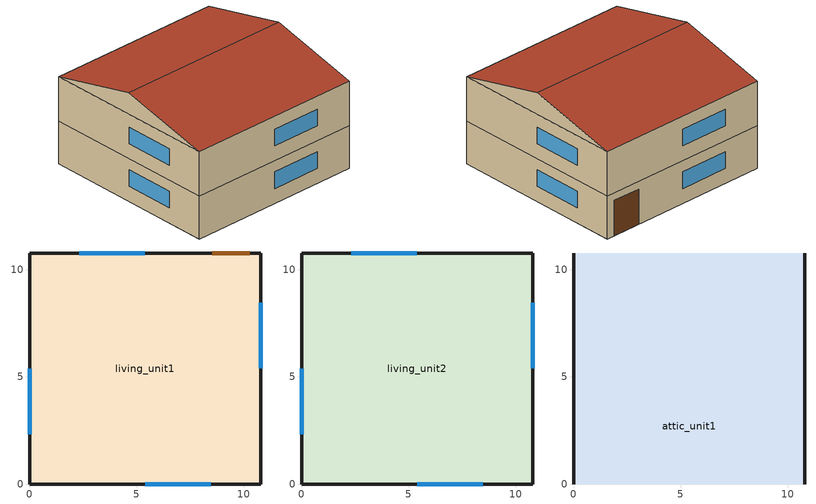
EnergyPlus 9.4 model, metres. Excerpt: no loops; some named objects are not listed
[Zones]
living_unit1
 floor ground (Interior Floor): 0,0 0,10.77 10.77,10.77 10.77,0 z0.12
 wall outside (Exterior Wall): 0,0 10.77,0 10.77,10.77 0,10.77 0,0 z0.12:2.7
 window (Exterior Window): 5.4,0 8.46,0 / 5.37,10.77 2.31,10.77 / 10.77,5.4 10.77,8.46 / 0,5.37 0,2.31 z1.04:2.04
 door (Exterior Door): 10.27,10.77 8.53,10.77 z0.12:2.26
 ceiling adiabatic (Interior Ceiling): 0,10.77 0,0 10.77,0 10.77,10.77 z2.7
living_unit2
 floor adiabatic (Interior Floor): 0,0 0,10.77 10.77,10.77 10.77,0 z2.7
 wall outside (Exterior Wall): 0,0 10.77,0 10.77,10.77 0,10.77 0,0 z2.7:5.4
 window (Exterior Window): 5.4,0 8.46,0 / 5.37,10.77 2.31,10.77 / 10.77,5.4 10.77,8.46 / 0,5.37 0,2.31 z3.61:4.61
 ceiling to attic_unit1 (attic floor): 0,0 10.77,0 10.77,10.77 0,10.77 z5.4
attic_unit1
 wall outside (Gable_end): 10.77,0,5.4 10.77,10.77,5.4 10.77,5.39,6.7; 0,10.77,5.4 0,0,5.4 0,5.39,6.7
 roof outside (Exterior Roof): 0,0,5.4 10.77,0,5.4 10.77,5.39,6.7 0,5.39,6.7; 10.77,10.77,5.4 0,10.77,5.4 0,5.39,6.7 10.77,5.39,6.7
[Building]
SF+CZ5BWH+USA_ID_Boise.Air.Terminal.726810+gasfurnace+slab+IECC_2018: North Axis {deg}=0; Terrain=Suburbs; Loads Convergence Tolerance Value {W}=0.04; Temperature Convergence Tolerance Value {deltaC}=0.4; Solar Distribution=FullExterior; Maximum Number of Warmup Days=25; Minimum Number of Warmup Days=6
[Site:Location]
Boise Air Terminal  Uo_ID_USA Design_Conditions: Latitude {deg}=43.62; Longitude {deg}=-116.21; Time Zone {hr}=-7; Elevation {m}=701
[SizingPeriod:DesignDay] Day of Month=21; Dry-Bulb Temperature Range Modifier Type=DefaultMultipliers; Humidity Condition Type=Wetbulb; Barometric Pressure {Pa}=93182; Rain Indicator=No; Snow Indicator=No; Daylight Saving Time Indicator=No
Name | Month | Day Type | Maximum Dry-Bulb Temperature {C} | Daily Dry-Bulb Temperature Range {deltaC} | Wetbulb or DewPoint at Maximum Dry-Bulb {C} | Wind Speed {m/s} | Wind Direction {deg} | Solar Model Indicator | Sky Clearness | ASHRAE Clear Sky Optical Depth for Beam Irradiance (taub) | ASHRAE Clear Sky Optical Depth for Diffuse Irradiance (taud)
Boise Air Terminal  Uo Ann Htg 99.6% Condns DB | 12 | WinterDesignDay | -16.3 | 0 | -16.3 | 2.3 | 120 | ASHRAEClearSky | 0
Boise Air Terminal  Uo Ann Clg .4% Condns DB=>MWB | 7 | SummerDesignDay | 36.7 | 16.7 | 17.9 | 4.2 | 330 | ASHRAETau |  | 0.398 | 2.125
[Site:WaterMainsTemperature]
Calculation Method=Correlation; Annual Average Outdoor Air Temperature {C}=11.15; Maximum Difference In Monthly Average Outdoor Air Temperatures {deltaC}=26.2
[Material]
Name | Roughness | Thickness {m} | Conductivity {W/m-K} | Density {kg/m3} | Specific Heat {J/kg-K} | Solar Absorptance | Thermal Absorptance | Visible Absorptance
sheathing_consol_layer | Rough | 0.0127 | 0.0940184 | 685.008 | 1172.332
ceil_consol_layer | Rough | 0.400206 | 0.0617176 | 41.9286 | 776.251
wall_consol_layer | Rough | 0.1397 | 0.057165 | 120.801 | 1036.26
Asphalt_shingle | MediumRough | 0.00633985 | 0.08186 | 1121.29 | 1255.2 | 0.75
cement_stucco | MediumSmooth | 0.01905 | 0.721 | 1865.58 | 878.64
syn_stucco | MediumSmooth | 0.003048 | 8.65E-02 | 400 | 878.64
Drywall_1/2in | MediumSmooth | 0.0127 | 0.16009 | 800.923 | 1087.84
OSB_5/8in | MediumSmooth | 0.015875 | 0.1163 | 544.627 | 1213.36
OSB_7/16in | MediumSmooth | 0.0111125 | 0.1163 | 544.627 | 1213.36
Plywood_3/4in | Rough | 0.01905 | 0.115458 | 544.68 | 674.54 | 0.7 | 0.9 | 0.7
Batt_R19 | MediumRough | 0.0254001 | 0.00347522 | 9.61107 | 836.8 | 0.7 | 0.9 | 0.7
Carpet_n_pad | MediumSmooth | 0.0254001 | 0.0601314 | 32.0369 | 836.8 | 0.7 | 0.9 | 0.7
OSB_1/2in | MediumSmooth | 0.0127 | 0.1163 | 544.627 | 1213.36 | 0.7 | 0.9 | 0.7
door_const | Smooth | 0.0422696 | 0.0720096 | 512.64 | 767.58
Std Wood 6inch | MediumSmooth | 0.15 | 0.12 | 540 | 1210 | 0.7 | 0.9 | 0.7
Blown_R60 | MediumRough | 0.426 | 0.04119 | 9.61107 | 836.8
[Material:NoMass]
Bldg_paper_felt: Roughness=Smooth; Thermal Resistance {m2-K/W}=0.0105666
[Material:AirGap]
Air_4_in_vert: Thermal Resistance {m2-K/W}=0.158499
[WindowMaterial:SimpleGlazingSystem]
Glass: U-Factor {W/m2-K}=1.70358; Solar Heat Gain Coefficient=0.3344; Visible Transmittance=0.88
[WindowMaterial:Blind]
int_blind: Slat Orientation=Horizontal; Slat Width {m}=0.025; Slat Separation {m}=0.01875; Slat Thickness {m}=0.001; Slat Angle {deg}=45; Slat Conductivity {W/m-K}=221; Slat Beam Solar Transmittance=0; Front Side Slat Beam Solar Reflectance=0.5; Back Side Slat Beam Solar Reflectance=0.5; Slat Diffuse Solar Transmittance=0; Front Side Slat Diffuse Solar Reflectance=0.5; Back Side Slat Diffuse Solar Reflectance=0.5; Slat Beam Visible Transmittance=0; Front Side Slat Beam Visible Reflectance=0.5; Back Side Slat Beam Visible Reflectance=0.5; Slat Diffuse Visible Transmittance=0; Front Side Slat Diffuse Visible Reflectance=0.5; Back Side Slat Diffuse Visible Reflectance=0.5; Slat Infrared Hemispherical Transmittance=0; Front Side Slat Infrared Hemispherical Emissivity=0.9; Back Side Slat Infrared Hemispherical Emissivity=0.9; Blind to Glass Distance {m}=0.05; Blind Top Opening Multiplier=0.5; Blind Bottom Opening Multiplier=0.5; Blind Left Side Opening Multiplier=0.5; Blind Right Side Opening Multiplier=0.5
[Construction]
Exterior Wall: syn_stucco, sheathing_consol_layer, OSB_7/16in, Batt_R19, wall_consol_layer, Drywall_1/2in
InteriorFurnishings: Std Wood 6inch
Interior Floor: Plywood_3/4in, Carpet_n_pad
Interior Ceiling: ceil_consol_layer, Drywall_1/2in
attic floor: Drywall_1/2in, Blown_R60, ceil_consol_layer
Exterior Roof: Asphalt_shingle, OSB_1/2in
Exterior Window: Glass
Exterior Door: door_const
Gable_end: cement_stucco, Bldg_paper_felt, OSB_5/8in, Air_4_in_vert, Drywall_1/2in
window_w_blinds: Glass, int_blind
[Zone] Multiplier=1
Name | Part of Total Floor Area | Type
living_unit1 | Yes
attic_unit1 | No
living_unit2 | Yes | 1
[WindowShadingControl] Shading Type=InteriorBlind; Construction with Shading=window_w_blinds; Shading Control Type=OnIfScheduleAllows; Schedule=shading_2012iecc; Shading Control Is Scheduled=Yes; Glare Control Is Active=No; Multiple Surface Control Type=Sequential
Name | Zone | Fenestration Surface 1 | Fenestration Surface 2 | Fenestration Surface 3 | Fenestration Surface 4
Shades-living_unit1 | living_unit1 | Window_ldf_1.unit1 | Window_ldb_1.unit1 | Window_sdr_1.unit1 | Window_sdl_1.unit1
Shades-living_unit2 | living_unit2 | Window_ldf_2.unit1 | Window_ldb_2.unit1 | Window_sdr_2.unit1 | Window_sdl_2.unit1
[InternalMass] Construction=InteriorFurnishings; Surface Area {m2}=9.89591
Name | Zone or ZoneList
Internalmass_unit1 | living_unit1
Internalmass_unit2 | living_unit2
[GroundHeatTransfer:Control]
gtp_control: Run Basement Preprocessor=no; Run Slab Preprocessor=yes
[GroundHeatTransfer:Slab:Materials]
NMAT: Number of materials=2; ALBEDO: Surface Albedo: No Snow=0.16; ALBEDO: Surface Albedo: Snow=0.4; EPSLW: Surface Emissivity: No Snow=0.9; EPSLW: Surface Emissivity: Snow=0.9; Z0: Surface Roughness: No Snow {cm}=0.75; Z0: Surface Roughness: Snow {cm}=0.05; HIN: Indoor HConv: Downward Flow {W/m2-K}=6; HIN: Indoor HConv: Upward {W/m2-K}=9
[GroundHeatTransfer:Slab:MatlProps]
RHO: Slab Material density {kg/m3}=2300; RHO: Soil Density {kg/m3}=1200; CP: Slab CP {J/kg-K}=650; CP: Soil CP {J/kg-K}=1200; TCON: Slab k {W/m-K}=0.9; TCON: Soil k {W/m-K}=1
[GroundHeatTransfer:Slab:BoundConds]
EVTR: Is surface evapotranspiration modeled=FALSE; FIXBC: is the lower boundary at a fixed temperature=TRUE; TDEEPin {C}=10; USRHflag: Is the ground surface h specified by the user?=FALSE
[GroundHeatTransfer:Slab:BldgProps]
IYRS: Number of years to iterate=10; Shape: Slab shape=0; HBLDG: Building height {m}=4; TIN1: January Indoor Average Temperature Setpoint {C}=22.22; TIN2: February Indoor Average Temperature Setpoint {C}=22.22; TIN3: March Indoor Average Temperature Setpoint {C}=22.22; TIN4: April Indoor Average Temperature Setpoint {C}=22.22; TIN5: May Indoor Average Temperature Setpoint {C}=22.22; TIN6: June Indoor Average Temperature Setpoint {C}=23.88; TIN7: July Indoor Average Temperature Setpoint {C}=23.88; TIN8: August Indoor Average Temperature Setpoint {C}=23.88; TIN9: September Indoor Average Temperature Setpoint {C}=23.88; TIN10: October Indoor Average Temperature Setpoint {C}=22.22; TIN11: November Indoor Average Temperature Setpoint {C}=22.22; TIN12: December Indoor Average Temperature Setpoint {C}=22.22; TINAmp: Daily Indoor sine wave variation amplitude {deltaC}=0; ConvTol: Convergence Tolerance=0.1
[GroundHeatTransfer:Slab:Insulation]
RINS: R value of under slab insulation {m2-K/W}=0; DINS: Width of strip of under slab insulation {m}=0; RVINS: R value of vertical insulation {m2-K/W}=1.761; ZVINS: Depth of vertical insulation {m}=1.5; IVINS: Flag: Is there vertical insulation=1
[GroundHeatTransfer:Slab:EquivalentSlab]
APRatio: The area to perimeter ratio for this slab {m}=2.59948; SLABDEPTH: Thickness of slab on grade {m}=0.1; CLEARANCE: Distance from edge of slab to domain edge {m}=15; ZCLEARANCE: Distance from bottom of slab to domain bottom {m}=15
[GroundHeatTransfer:Basement:SimParameters]
F: Multiplier for the ADI solution=0.1; IYRS: Maximum number of yearly iterations:=15
[GroundHeatTransfer:Basement:MatlProps]
NMAT: Number of materials in this domain=6; Density for Foundation Wall {kg/m3}=2243; density for Floor Slab {kg/m3}=2243; density for Ceiling {kg/m3}=311; density for Soil {kg/m3}=1500; density for Gravel {kg/m3}=2000; density for Wood {kg/m3}=449; Specific heat for foundation wall {J/kg-K}=880; Specific heat for floor slab {J/kg-K}=880; Specific heat for ceiling {J/kg-K}=1530; Specific heat for soil {J/kg-K}=840; Specific heat for gravel {J/kg-K}=720; Specific heat for wood {J/kg-K}=1530; Thermal conductivity for foundation wall {W/m-K}=1.4; Thermal conductivity for floor slab {W/m-K}=1.4; Thermal conductivity for ceiling {W/m-K}=0.09; thermal conductivity for soil {W/m-K}=1.1; thermal conductivity for gravel {W/m-K}=1.9; thermal conductivity for wood {W/m-K}=0.12
[GroundHeatTransfer:Basement:Insulation]
REXT: R Value of any exterior insulation {m2-K/W}=3.3459; INSFULL: Flag: Is the wall fully insulated?=True
[GroundHeatTransfer:Basement:SurfaceProps]
ALBEDO: Surface albedo for No snow conditions=0.16; ALBEDO: Surface albedo for snow conditions=0.4; EPSLN: Surface emissivity No Snow=0.94; EPSLN: Surface emissivity with Snow=0.86; VEGHT: Surface roughness No snow conditions {cm}=6; VEGHT: Surface roughness Snow conditions {cm}=0.25; PET: Flag, Potential evapotranspiration on?=False
[GroundHeatTransfer:Basement:BldgData]
DWALL: Wall thickness {m}=0.2; DSLAB: Floor slab thickness {m}=0.243828; DGRAVXY: Width of gravel pit beside basement wall {m}=0.3; DGRAVZN: Gravel depth extending above the floor slab {m}=0.2; DGRAVZP: Gravel depth below the floor slab {m}=0.1
[GroundHeatTransfer:Basement:Interior]
COND: Flag: Is the basement conditioned?=True; HIN: Downward convection only heat transfer coefficient {W/m2-K}=0.92; HIN: Upward convection only heat transfer coefficient {W/m2-K}=4.04; HIN: Horizontal convection only heat transfer coefficient {W/m2-K}=3.08; HIN: Downward combined (convection and radiation) heat transfer coefficient {W/m2-K}=6.13; HIN: Upward combined (convection and radiation) heat transfer coefficient {W/m2-K}=9.26; HIN: Horizontal combined (convection and radiation) heat transfer coefficient {W/m2-K}=8.29
[GroundHeatTransfer:Basement:ComBldg]
January average temperature {C}=21; February average temperature {C}=21; March average temperature {C}=21; April average temperature {C}=21; May average temperature {C}=24; June average temperature {C}=24; July average temperature {C}=24; August average temperature {C}=24; September average temperature {C}=24; October average temperature {C}=24; November average temperature {C}=21; December average temperature {C}=21; Daily variation sine wave amplitude {deltaC}=21
[GroundHeatTransfer:Basement:EquivSlab]
APRatio: The area to perimeter ratio for this slab {m}=2.59948; EquivSizing: Flag=True
[GroundHeatTransfer:Basement:EquivAutoGrid]
CLEARANCE: Distance from outside of wall to edge of 3-D ground domain {m}=15; SlabDepth: Thickness of the floor slab {m}=0.1; BaseDepth: Depth of the basement wall below grade {m}=1.21914
[People] Number of People Schedule=Occupancy; Number of People Calculation Method=People; Number of People=0.9; Fraction Radiant=0; Sensible Heat Fraction=autocalculate; Activity Level Schedule=activity_sch; Enable ASHRAE 55 Comfort Warnings=No; Mean Radiant Temperature Calculation Type=ZoneAveraged
Name | Zone or ZoneList
people_unit1 | living_unit1
people_unit2 | living_unit2
[Lights] Schedule=InteriorLightingHE; Design Level Calculation Method=Watts/Area; Return Air Fraction=0; Fraction Radiant=0.6; Fraction Visible=0.2; Fraction Replaceable=0
Name | Zone or ZoneList | Watts per Zone Floor Area {W/m2}
Living Hardwired Lighting1 | living_unit1 | 0.3
Living Hardwired Lighting2 | living_unit2 | 0.3
Living Plug-in Lighting2 | living_unit2 | 0.0957
Living Plug-in Lighting1 | living_unit1 | 0.0957
[ElectricEquipment]
Name | Zone or ZoneList | Schedule | Design Level Calculation Method | Design Level {W} | Fraction Latent | Fraction Radiant | Fraction Lost | Watts per Zone Floor Area {W/m2}
refrigerator1 | living_unit1 | Refrigerator | EquipmentLevel | 105.99 | 0 | 1 | 0
television1 | living_unit1 | InteriorLighting | EquipmentLevel | 0 | 0 | 1 | 0
IECC_Adj1 | living_unit1 | MiscPlugLoad | Watts/Area |  | 0.062439 | 0.411909 | 0.251045 | 2.28876
DishWasher | living_unit1 | DishWasherAnnualSch | EquipmentLevel | 1500 | 0.15 | 0.6 | 0.25
ClothesWasher | living_unit1 | ClothesWasherAnnualSch | EquipmentLevel | 1000 | 0 | 0.8 | 0.2
IECC_Adj2 | living_unit2 | MiscPlugLoad | Watts/Area |  | 0.062439 | 0.411909 | 0.251045 | 2.28876
[GasEquipment] Zone or ZoneList=living_unit1; Design Level Calculation Method=EquipmentLevel; Carbon Dioxide Generation Rate {m3/s-W}=0
Name | Schedule | Design Level {W} | Fraction Latent | Fraction Radiant | Fraction Lost
ClothesDryer | ClothesDryerAnnualSch | 2960 | 0.05 | 0.15 | 0.8
Cooktop | CooktopAnnualSch | 5003 | 0.3 | 0.4 | 0.3
Oven | OvenAnnualSch | 5189 | 0.3 | 0.4 | 0.3
[ZoneInfiltration:DesignFlowRate] Schedule=alwaysOn; Design Flow Rate Calculation Method=AirChanges/Hour; Air Changes per Hour {1/hr}=0.1
Name | Zone or ZoneList
living_unit1_infiltration | living_unit1
living_unit2_infiltration | living_unit2
attic_infiltration | attic_unit1
[ZoneVentilation:DesignFlowRate]
Ventilation_unit1: Zone or ZoneList=living_unit1; Schedule=always_avail; Design Flow Rate Calculation Method=Flow/Zone; Design Flow Rate {m3/s}=0.0283168; Ventilation Type=Exhaust; Fan Pressure Rise {Pa}=0; Fan Total Efficiency=1; Constant Term Coefficient=1; Temperature Term Coefficient=0; Velocity Term Coefficient=0; Velocity Squared Term Coefficient=0; Minimum Indoor Temperature {C}=-100; Maximum Indoor Temperature {C}=100; Delta Temperature {deltaC}=-100; Minimum Outdoor Temperature {C}=-100; Maximum Outdoor Temperature {C}=100; Maximum Wind Speed {m/s}=40
[ZoneMixing] Schedule=always_off; Design Flow Rate Calculation Method=AirChanges/Hour; Air Changes per Hour {1/hr}=30
Name | Zone | Source Zone
living_unit1_recieve | living_unit1 | living_unit2
living_unit2_recieved | living_unit2 | living_unit1
[Exterior:Lights]
Name | Schedule | Design Level {W}
Exterior-Lights_unit1 | ExteriorLighting | 11.81
Garage-Lights_unit1 | InteriorLightingHE | 5
[HVACTemplate:Zone:Unitary] Template Thermostat=thermostat_general; Supply Air Maximum Flow Rate {m3/s}=autosize; Outdoor Air Method=Flow/Person; Outdoor Air Flow Rate per Person {m3/s}=0.00944; Baseboard Heating Type=None; Baseboard Heating Capacity {W}=autosize; Zone Cooling Design Supply Air Temperature Input Method=SystemSupplyAirTemperature; Zone Cooling Design Supply Air Temperature {C}=12.8; Zone Cooling Design Supply Air Temperature Difference {deltaC}=11.11; Zone Heating Design Supply Air Temperature Input Method=SystemSupplyAirTemperature; Zone Heating Design Supply Air Temperature {C}=50; Zone Heating Design Supply Air Temperature Difference {deltaC}=30
Name | Template Unitary System
living_unit1 | HVAC_Unitary1
living_unit2 | HVAC_Unitary2
[HVACTemplate:System:Unitary] Supply Fan Maximum Flow Rate {m3/s}=autosize; Supply Fan Total Efficiency=0.7; Supply Fan Delta Pressure {Pa}=600; Supply Fan Motor Efficiency=0.9; Supply Fan Motor in Air Stream Fraction=1; Cooling Coil Type=SingleSpeedDX; Cooling Design Supply Air Temperature {C}=12.8; Cooling Coil Gross Rated Total Capacity {W}=autosize; Cooling Coil Gross Rated Sensible Heat Ratio=autosize; Cooling Coil Gross Rated COP {W/W}=3; Heating Coil Type=Gas; Heating Design Supply Air Temperature {C}=50; Heating Coil Capacity {W}=autosize; Gas Heating Coil Efficiency=0.8; Maximum Outdoor Air Flow Rate {m3/s}=autosize; Minimum Outdoor Air Flow Rate {m3/s}=autosize; Economizer Type=NoEconomizer; Economizer Lockout=NoLockout; Supply Fan Placement=BlowThrough; Night Cycle Control=StayOff; Heat Recovery Type=None; Sensible Heat Recovery Effectiveness=0.7; Latent Heat Recovery Effectiveness=0.65; Dehumidification Control Type=None; Dehumidification Setpoint {percent}=60; Humidifier Type=None; Humidifier Rated Capacity {m3/s}=0.000001; Humidifier Rated Electric Power {W}=autosize; Humidifier Setpoint {percent}=30; Return Fan=No; Return Fan Total Efficiency=0.7; Return Fan Delta Pressure {Pa}=500; Return Fan Motor Efficiency=0.9; Return Fan Motor in Air Stream Fraction=1
Name | Control Zone or Thermostat Location
HVAC_Unitary1 | living_unit1
HVAC_Unitary2 | living_unit2
[ExternalInterface:FunctionalMockupUnitImport:From:Variable] Output:Variable Index Key=living_unit1; FMU File=Joe_ep_fmu.fmu; FMU Instance=Joe_ep_fmu
Name | Output:Variable | FMU Variable
 | Zone Mean Air Temperature | epSendZoneMeanAirTemp
 | Zone Thermostat Heating Setpoint Temperature | epSendHeatingSetpoint
 | Zone Thermostat Cooling Setpoint Temperature | epSendCoolingSetpoint
 | Zone Air Relative Humidity | epSendZoneHumidity
[Schedule:Week:Daily]
Week0DishWasherSch: alwaysOffDaySch, alwaysOffDaySch, Week0Day2DishWasherSch, Week0Day3DishWasherSch, alwaysOffDaySch, Week0Day5DishWasherSch, alwaysOffDaySch, alwaysOffDaySch, alwaysOffDaySch, alwaysOffDaySch, alwaysOffDaySch, alwaysOffDaySch
Week1DishWasherSch: alwaysOffDaySch, alwaysOffDaySch, alwaysOffDaySch, Week1Day3DishWasherSch, alwaysOffDaySch, alwaysOffDaySch, Week1Day6DishWasherSch, alwaysOffDaySch, alwaysOffDaySch, alwaysOffDaySch, alwaysOffDaySch, alwaysOffDaySch
Week2DishWasherSch: Week2Day0DishWasherSch, alwaysOffDaySch, alwaysOffDaySch, alwaysOffDaySch, alwaysOffDaySch, alwaysOffDaySch, alwaysOffDaySch, alwaysOffDaySch, alwaysOffDaySch, alwaysOffDaySch, alwaysOffDaySch, alwaysOffDaySch
Week3DishWasherSch: Week3Day0DishWasherSch, alwaysOffDaySch, alwaysOffDaySch, alwaysOffDaySch, alwaysOffDaySch, alwaysOffDaySch, alwaysOffDaySch, alwaysOffDaySch, alwaysOffDaySch, alwaysOffDaySch, alwaysOffDaySch, alwaysOffDaySch
Week4DishWasherSch: alwaysOffDaySch, Week4Day1DishWasherSch, alwaysOffDaySch, Week4Day3DishWasherSch, alwaysOffDaySch, Week4Day5DishWasherSch, alwaysOffDaySch, alwaysOffDaySch, alwaysOffDaySch, alwaysOffDaySch, alwaysOffDaySch, alwaysOffDaySch
Week5DishWasherSch: alwaysOffDaySch, Week5Day1DishWasherSch, alwaysOffDaySch, alwaysOffDaySch, alwaysOffDaySch, alwaysOffDaySch, alwaysOffDaySch, alwaysOffDaySch, alwaysOffDaySch, alwaysOffDaySch, alwaysOffDaySch, alwaysOffDaySch
Week6DishWasherSch: alwaysOffDaySch, alwaysOffDaySch, Week6Day2DishWasherSch, alwaysOffDaySch, alwaysOffDaySch, alwaysOffDaySch, alwaysOffDaySch, alwaysOffDaySch, alwaysOffDaySch, alwaysOffDaySch, alwaysOffDaySch, alwaysOffDaySch
Week7DishWasherSch: alwaysOffDaySch, alwaysOffDaySch, alwaysOffDaySch, alwaysOffDaySch, alwaysOffDaySch, alwaysOffDaySch, Week7Day6DishWasherSch, alwaysOffDaySch, alwaysOffDaySch, alwaysOffDaySch, alwaysOffDaySch, alwaysOffDaySch
Week8DishWasherSch: alwaysOffDaySch, Week8Day1DishWasherSch, Week8Day2DishWasherSch, alwaysOffDaySch, Week8Day4DishWasherSch, alwaysOffDaySch, alwaysOffDaySch, alwaysOffDaySch, alwaysOffDaySch, alwaysOffDaySch, alwaysOffDaySch, alwaysOffDaySch
Week9DishWasherSch: Week9Day0DishWasherSch, alwaysOffDaySch, alwaysOffDaySch, Week9Day3DishWasherSch, alwaysOffDaySch, alwaysOffDaySch, alwaysOffDaySch, alwaysOffDaySch, alwaysOffDaySch, alwaysOffDaySch, alwaysOffDaySch, alwaysOffDaySch
Week10DishWasherSch: alwaysOffDaySch, alwaysOffDaySch, Week10Day2DishWasherSch, alwaysOffDaySch, alwaysOffDaySch, alwaysOffDaySch, Week10Day6DishWasherSch, alwaysOffDaySch, alwaysOffDaySch, alwaysOffDaySch, alwaysOffDaySch, alwaysOffDaySch
Week11DishWasherSch: Week11Day0DishWasherSch, alwaysOffDaySch, alwaysOffDaySch, alwaysOffDaySch, Week11Day4DishWasherSch, alwaysOffDaySch, alwaysOffDaySch, alwaysOffDaySch, alwaysOffDaySch, alwaysOffDaySch, alwaysOffDaySch, alwaysOffDaySch
Week12DishWasherSch: alwaysOffDaySch, Week12Day1DishWasherSch, alwaysOffDaySch, alwaysOffDaySch, alwaysOffDaySch, alwaysOffDaySch, alwaysOffDaySch, alwaysOffDaySch, alwaysOffDaySch, alwaysOffDaySch, alwaysOffDaySch, alwaysOffDaySch
Week13DishWasherSch: alwaysOffDaySch, Week13Day1DishWasherSch, alwaysOffDaySch, Week13Day3DishWasherSch, alwaysOffDaySch, alwaysOffDaySch, alwaysOffDaySch, alwaysOffDaySch, alwaysOffDaySch, alwaysOffDaySch, alwaysOffDaySch, alwaysOffDaySch
Week14DishWasherSch; Week25DishWasherSch; Week31DishWasherSch; Week33DishWasherSch; Week39DishWasherSch; Week43DishWasherSch: alwaysOffDaySch, alwaysOffDaySch, alwaysOffDaySch, alwaysOffDaySch, alwaysOffDaySch, alwaysOffDaySch, alwaysOffDaySch, alwaysOffDaySch, alwaysOffDaySch, alwaysOffDaySch, alwaysOffDaySch, alwaysOffDaySch
Week15DishWasherSch: alwaysOffDaySch, alwaysOffDaySch, alwaysOffDaySch, alwaysOffDaySch, alwaysOffDaySch, Week15Day5DishWasherSch, alwaysOffDaySch, alwaysOffDaySch, alwaysOffDaySch, alwaysOffDaySch, alwaysOffDaySch, alwaysOffDaySch
Week16DishWasherSch: alwaysOffDaySch, Week16Day1DishWasherSch, Week16Day2DishWasherSch, alwaysOffDaySch, Week16Day4DishWasherSch, alwaysOffDaySch, Week16Day6DishWasherSch, alwaysOffDaySch, alwaysOffDaySch, alwaysOffDaySch, alwaysOffDaySch, alwaysOffDaySch
Week17DishWasherSch: alwaysOffDaySch, alwaysOffDaySch, Week17Day2DishWasherSch, alwaysOffDaySch, alwaysOffDaySch, alwaysOffDaySch, Week17Day6DishWasherSch, alwaysOffDaySch, alwaysOffDaySch, alwaysOffDaySch, alwaysOffDaySch, alwaysOffDaySch
Week18DishWasherSch: alwaysOffDaySch, alwaysOffDaySch, alwaysOffDaySch, Week18Day3DishWasherSch, alwaysOffDaySch, alwaysOffDaySch, alwaysOffDaySch, alwaysOffDaySch, alwaysOffDaySch, alwaysOffDaySch, alwaysOffDaySch, alwaysOffDaySch
Week19DishWasherSch: Week19Day0DishWasherSch, alwaysOffDaySch, alwaysOffDaySch, alwaysOffDaySch, alwaysOffDaySch, alwaysOffDaySch, alwaysOffDaySch, alwaysOffDaySch, alwaysOffDaySch, alwaysOffDaySch, alwaysOffDaySch, alwaysOffDaySch
Week20DishWasherSch: alwaysOffDaySch, Week20Day1DishWasherSch, alwaysOffDaySch, alwaysOffDaySch, alwaysOffDaySch, alwaysOffDaySch, alwaysOffDaySch, alwaysOffDaySch, alwaysOffDaySch, alwaysOffDaySch, alwaysOffDaySch, alwaysOffDaySch
Week21DishWasherSch: alwaysOffDaySch, alwaysOffDaySch, alwaysOffDaySch, Week21Day3DishWasherSch, Week21Day4DishWasherSch, Week21Day5DishWasherSch, Week21Day6DishWasherSch, alwaysOffDaySch, alwaysOffDaySch, alwaysOffDaySch, alwaysOffDaySch, alwaysOffDaySch
Week22DishWasherSch: Week22Day0DishWasherSch, alwaysOffDaySch, alwaysOffDaySch, Week22Day3DishWasherSch, Week22Day4DishWasherSch, alwaysOffDaySch, alwaysOffDaySch, alwaysOffDaySch, alwaysOffDaySch, alwaysOffDaySch, alwaysOffDaySch, alwaysOffDaySch
Week23DishWasherSch: alwaysOffDaySch, alwaysOffDaySch, Week23Day2DishWasherSch, alwaysOffDaySch, alwaysOffDaySch, alwaysOffDaySch, alwaysOffDaySch, alwaysOffDaySch, alwaysOffDaySch, alwaysOffDaySch, alwaysOffDaySch, alwaysOffDaySch
Week24DishWasherSch: alwaysOffDaySch, alwaysOffDaySch, alwaysOffDaySch, Week24Day3DishWasherSch, alwaysOffDaySch, alwaysOffDaySch, Week24Day6DishWasherSch, alwaysOffDaySch, alwaysOffDaySch, alwaysOffDaySch, alwaysOffDaySch, alwaysOffDaySch
Week26DishWasherSch: alwaysOffDaySch, Week26Day1DishWasherSch, Week26Day2DishWasherSch, Week26Day3DishWasherSch, Week26Day4DishWasherSch, alwaysOffDaySch, Week26Day6DishWasherSch, alwaysOffDaySch, alwaysOffDaySch, alwaysOffDaySch, alwaysOffDaySch, alwaysOffDaySch
Week27DishWasherSch: alwaysOffDaySch, alwaysOffDaySch, alwaysOffDaySch, Week27Day3DishWasherSch, Week27Day4DishWasherSch, alwaysOffDaySch, alwaysOffDaySch, alwaysOffDaySch, alwaysOffDaySch, alwaysOffDaySch, alwaysOffDaySch, alwaysOffDaySch
Week28DishWasherSch: alwaysOffDaySch, alwaysOffDaySch, Week28Day2DishWasherSch, alwaysOffDaySch, alwaysOffDaySch, alwaysOffDaySch, alwaysOffDaySch, alwaysOffDaySch, alwaysOffDaySch, alwaysOffDaySch, alwaysOffDaySch, alwaysOffDaySch
Week29DishWasherSch: alwaysOffDaySch, Week29Day1DishWasherSch, Week29Day2DishWasherSch, alwaysOffDaySch, alwaysOffDaySch, alwaysOffDaySch, alwaysOffDaySch, alwaysOffDaySch, alwaysOffDaySch, alwaysOffDaySch, alwaysOffDaySch, alwaysOffDaySch
Week30DishWasherSch: Week30Day0DishWasherSch, Week30Day1DishWasherSch, alwaysOffDaySch, Week30Day3DishWasherSch, alwaysOffDaySch, alwaysOffDaySch, Week30Day6DishWasherSch, alwaysOffDaySch, alwaysOffDaySch, alwaysOffDaySch, alwaysOffDaySch, alwaysOffDaySch
Week32DishWasherSch: alwaysOffDaySch, alwaysOffDaySch, alwaysOffDaySch, alwaysOffDaySch, Week32Day4DishWasherSch, Week32Day5DishWasherSch, alwaysOffDaySch, alwaysOffDaySch, alwaysOffDaySch, alwaysOffDaySch, alwaysOffDaySch, alwaysOffDaySch
Week34DishWasherSch: Week34Day0DishWasherSch, Week34Day1DishWasherSch, Week34Day2DishWasherSch, alwaysOffDaySch, alwaysOffDaySch, alwaysOffDaySch, alwaysOffDaySch, alwaysOffDaySch, alwaysOffDaySch, alwaysOffDaySch, alwaysOffDaySch, alwaysOffDaySch
Week35DishWasherSch: Week35Day0DishWasherSch, alwaysOffDaySch, alwaysOffDaySch, alwaysOffDaySch, Week35Day4DishWasherSch, alwaysOffDaySch, alwaysOffDaySch, alwaysOffDaySch, alwaysOffDaySch, alwaysOffDaySch, alwaysOffDaySch, alwaysOffDaySch
Week36DishWasherSch: Week36Day0DishWasherSch, alwaysOffDaySch, alwaysOffDaySch, alwaysOffDaySch, alwaysOffDaySch, alwaysOffDaySch, alwaysOffDaySch, alwaysOffDaySch, alwaysOffDaySch, alwaysOffDaySch, alwaysOffDaySch, alwaysOffDaySch
Week37DishWasherSch: alwaysOffDaySch, alwaysOffDaySch, alwaysOffDaySch, alwaysOffDaySch, alwaysOffDaySch, alwaysOffDaySch, Week37Day6DishWasherSch, alwaysOffDaySch, alwaysOffDaySch, alwaysOffDaySch, alwaysOffDaySch, alwaysOffDaySch
Week38DishWasherSch: Week38Day0DishWasherSch, alwaysOffDaySch, Week38Day2DishWasherSch, alwaysOffDaySch, alwaysOffDaySch, alwaysOffDaySch, alwaysOffDaySch, alwaysOffDaySch, alwaysOffDaySch, alwaysOffDaySch, alwaysOffDaySch, alwaysOffDaySch
Week40DishWasherSch: alwaysOffDaySch, alwaysOffDaySch, alwaysOffDaySch, Week40Day3DishWasherSch, Week40Day4DishWasherSch, alwaysOffDaySch, alwaysOffDaySch, alwaysOffDaySch, alwaysOffDaySch, alwaysOffDaySch, alwaysOffDaySch, alwaysOffDaySch
Week41DishWasherSch: alwaysOffDaySch, alwaysOffDaySch, alwaysOffDaySch, alwaysOffDaySch, Week41Day4DishWasherSch, alwaysOffDaySch, Week41Day6DishWasherSch, alwaysOffDaySch, alwaysOffDaySch, alwaysOffDaySch, alwaysOffDaySch, alwaysOffDaySch
Week42DishWasherSch: alwaysOffDaySch, Week42Day1DishWasherSch, alwaysOffDaySch, alwaysOffDaySch, alwaysOffDaySch, Week42Day5DishWasherSch, alwaysOffDaySch, alwaysOffDaySch, alwaysOffDaySch, alwaysOffDaySch, alwaysOffDaySch, alwaysOffDaySch
Week44DishWasherSch: Week44Day0DishWasherSch, Week44Day1DishWasherSch, Week44Day2DishWasherSch, alwaysOffDaySch, alwaysOffDaySch, Week44Day5DishWasherSch, alwaysOffDaySch, alwaysOffDaySch, alwaysOffDaySch, alwaysOffDaySch, alwaysOffDaySch, alwaysOffDaySch
Week45DishWasherSch: alwaysOffDaySch, alwaysOffDaySch, Week45Day2DishWasherSch, alwaysOffDaySch, Week45Day4DishWasherSch, Week45Day5DishWasherSch, alwaysOffDaySch, alwaysOffDaySch, alwaysOffDaySch, alwaysOffDaySch, alwaysOffDaySch, alwaysOffDaySch
Week46DishWasherSch: alwaysOffDaySch, Week46Day1DishWasherSch, Week46Day2DishWasherSch, alwaysOffDaySch, alwaysOffDaySch, Week46Day5DishWasherSch, alwaysOffDaySch, alwaysOffDaySch, alwaysOffDaySch, alwaysOffDaySch, alwaysOffDaySch, alwaysOffDaySch
Week47DishWasherSch: alwaysOffDaySch, alwaysOffDaySch, alwaysOffDaySch, alwaysOffDaySch, alwaysOffDaySch, alwaysOffDaySch, Week47Day6DishWasherSch, alwaysOffDaySch, alwaysOffDaySch, alwaysOffDaySch, alwaysOffDaySch, alwaysOffDaySch
Week48DishWasherSch: alwaysOffDaySch, Week48Day1DishWasherSch, Week48Day2DishWasherSch, alwaysOffDaySch, alwaysOffDaySch, alwaysOffDaySch, alwaysOffDaySch, alwaysOffDaySch, alwaysOffDaySch, alwaysOffDaySch, alwaysOffDaySch, alwaysOffDaySch
Week49DishWasherSch: alwaysOffDaySch, alwaysOffDaySch, Week49Day2DishWasherSch, alwaysOffDaySch, alwaysOffDaySch, alwaysOffDaySch, Week49Day6DishWasherSch, alwaysOffDaySch, alwaysOffDaySch, alwaysOffDaySch, alwaysOffDaySch, alwaysOffDaySch
Week50DishWasherSch: Week50Day0DishWasherSch, alwaysOffDaySch, Week50Day2DishWasherSch, alwaysOffDaySch, Week50Day4DishWasherSch, alwaysOffDaySch, alwaysOffDaySch, alwaysOffDaySch, alwaysOffDaySch, alwaysOffDaySch, alwaysOffDaySch, alwaysOffDaySch
Week51DishWasherSch: Week51Day0DishWasherSch, Week51Day1DishWasherSch, alwaysOffDaySch, Week51Day3DishWasherSch, alwaysOffDaySch, alwaysOffDaySch, alwaysOffDaySch, alwaysOffDaySch, alwaysOffDaySch, alwaysOffDaySch, alwaysOffDaySch, alwaysOffDaySch
Week0ClothesWasherSch: alwaysOffDaySch, alwaysOffDaySch, alwaysOffDaySch, alwaysOffDaySch, alwaysOffDaySch, Week0Day5ClothesWasherSch, Week0Day6ClothesWasherSch, alwaysOffDaySch, alwaysOffDaySch, alwaysOffDaySch, alwaysOffDaySch, alwaysOffDaySch
Week1ClothesWasherSch: Week1Day0ClothesWasherSch, Week1Day1ClothesWasherSch, alwaysOffDaySch, alwaysOffDaySch, Week1Day4ClothesWasherSch, alwaysOffDaySch, alwaysOffDaySch, alwaysOffDaySch, alwaysOffDaySch, alwaysOffDaySch, alwaysOffDaySch, alwaysOffDaySch
Week2ClothesWasherSch: Week2Day0ClothesWasherSch, alwaysOffDaySch, Week2Day2ClothesWasherSch, alwaysOffDaySch, Week2Day4ClothesWasherSch, alwaysOffDaySch, Week2Day6ClothesWasherSch, alwaysOffDaySch, alwaysOffDaySch, alwaysOffDaySch, alwaysOffDaySch, alwaysOffDaySch
Week3ClothesWasherSch: Week3Day0ClothesWasherSch, alwaysOffDaySch, Week3Day2ClothesWasherSch, alwaysOffDaySch, Week3Day4ClothesWasherSch, Week3Day5ClothesWasherSch, alwaysOffDaySch, alwaysOffDaySch, alwaysOffDaySch, alwaysOffDaySch, alwaysOffDaySch, alwaysOffDaySch
Week4ClothesWasherSch: Week4Day0ClothesWasherSch, alwaysOffDaySch, Week4Day2ClothesWasherSch, Week4Day3ClothesWasherSch, Week4Day4ClothesWasherSch, alwaysOffDaySch, Week4Day6ClothesWasherSch, alwaysOffDaySch, alwaysOffDaySch, alwaysOffDaySch, alwaysOffDaySch, alwaysOffDaySch
Week5ClothesWasherSch: Week5Day0ClothesWasherSch, alwaysOffDaySch, Week5Day2ClothesWasherSch, alwaysOffDaySch, alwaysOffDaySch, alwaysOffDaySch, alwaysOffDaySch, alwaysOffDaySch, alwaysOffDaySch, alwaysOffDaySch, alwaysOffDaySch, alwaysOffDaySch
Week6ClothesWasherSch: alwaysOffDaySch, Week6Day1ClothesWasherSch, alwaysOffDaySch, Week6Day3ClothesWasherSch, Week6Day4ClothesWasherSch, Week6Day5ClothesWasherSch, alwaysOffDaySch, alwaysOffDaySch, alwaysOffDaySch, alwaysOffDaySch, alwaysOffDaySch, alwaysOffDaySch
Week7ClothesWasherSch: alwaysOffDaySch, alwaysOffDaySch, alwaysOffDaySch, alwaysOffDaySch, Week7Day4ClothesWasherSch, Week7Day5ClothesWasherSch, alwaysOffDaySch, alwaysOffDaySch, alwaysOffDaySch, alwaysOffDaySch, alwaysOffDaySch, alwaysOffDaySch
Week8ClothesWasherSch: alwaysOffDaySch, alwaysOffDaySch, Week8Day2ClothesWasherSch, alwaysOffDaySch, alwaysOffDaySch, alwaysOffDaySch, Week8Day6ClothesWasherSch, alwaysOffDaySch, alwaysOffDaySch, alwaysOffDaySch, alwaysOffDaySch, alwaysOffDaySch
Week9ClothesWasherSch: alwaysOffDaySch, alwaysOffDaySch, alwaysOffDaySch, alwaysOffDaySch, Week9Day4ClothesWasherSch, alwaysOffDaySch, alwaysOffDaySch, alwaysOffDaySch, alwaysOffDaySch, alwaysOffDaySch, alwaysOffDaySch, alwaysOffDaySch
Week10ClothesWasherSch: Week10Day0ClothesWasherSch, Week10Day1ClothesWasherSch, Week10Day2ClothesWasherSch, Week10Day3ClothesWasherSch, Week10Day4ClothesWasherSch, Week10Day5ClothesWasherSch, Week10Day6ClothesWasherSch, alwaysOffDaySch, alwaysOffDaySch, alwaysOffDaySch, alwaysOffDaySch, alwaysOffDaySch
Week11ClothesWasherSch: alwaysOffDaySch, alwaysOffDaySch, Week11Day2ClothesWasherSch, Week11Day3ClothesWasherSch, alwaysOffDaySch, alwaysOffDaySch, Week11Day6ClothesWasherSch, alwaysOffDaySch, alwaysOffDaySch, alwaysOffDaySch, alwaysOffDaySch, alwaysOffDaySch
Week12ClothesWasherSch: alwaysOffDaySch, alwaysOffDaySch, alwaysOffDaySch, alwaysOffDaySch, Week12Day4ClothesWasherSch, Week12Day5ClothesWasherSch, Week12Day6ClothesWasherSch, alwaysOffDaySch, alwaysOffDaySch, alwaysOffDaySch, alwaysOffDaySch, alwaysOffDaySch
Week13ClothesWasherSch: alwaysOffDaySch, alwaysOffDaySch, alwaysOffDaySch, alwaysOffDaySch, alwaysOffDaySch, alwaysOffDaySch, Week13Day6ClothesWasherSch, alwaysOffDaySch, alwaysOffDaySch, alwaysOffDaySch, alwaysOffDaySch, alwaysOffDaySch
Week14ClothesWasherSch: alwaysOffDaySch, Week14Day1ClothesWasherSch, alwaysOffDaySch, Week14Day3ClothesWasherSch, Week14Day4ClothesWasherSch, alwaysOffDaySch, Week14Day6ClothesWasherSch, alwaysOffDaySch, alwaysOffDaySch, alwaysOffDaySch, alwaysOffDaySch, alwaysOffDaySch
Week15ClothesWasherSch: Week15Day0ClothesWasherSch, alwaysOffDaySch, alwaysOffDaySch, alwaysOffDaySch, alwaysOffDaySch, alwaysOffDaySch, Week15Day6ClothesWasherSch, alwaysOffDaySch, alwaysOffDaySch, alwaysOffDaySch, alwaysOffDaySch, alwaysOffDaySch
Week16ClothesWasherSch: alwaysOffDaySch, alwaysOffDaySch, Week16Day2ClothesWasherSch, alwaysOffDaySch, alwaysOffDaySch, alwaysOffDaySch, alwaysOffDaySch, alwaysOffDaySch, alwaysOffDaySch, alwaysOffDaySch, alwaysOffDaySch, alwaysOffDaySch
Week17ClothesWasherSch: Week17Day0ClothesWasherSch, Week17Day1ClothesWasherSch, alwaysOffDaySch, alwaysOffDaySch, Week17Day4ClothesWasherSch, alwaysOffDaySch, alwaysOffDaySch, alwaysOffDaySch, alwaysOffDaySch, alwaysOffDaySch, alwaysOffDaySch, alwaysOffDaySch
Week18ClothesWasherSch: Week18Day0ClothesWasherSch, alwaysOffDaySch, alwaysOffDaySch, alwaysOffDaySch, Week18Day4ClothesWasherSch, Week18Day5ClothesWasherSch, Week18Day6ClothesWasherSch, alwaysOffDaySch, alwaysOffDaySch, alwaysOffDaySch, alwaysOffDaySch, alwaysOffDaySch
Week19ClothesWasherSch: Week19Day0ClothesWasherSch, alwaysOffDaySch, alwaysOffDaySch, Week19Day3ClothesWasherSch, Week19Day4ClothesWasherSch, alwaysOffDaySch, Week19Day6ClothesWasherSch, alwaysOffDaySch, alwaysOffDaySch, alwaysOffDaySch, alwaysOffDaySch, alwaysOffDaySch
Week20ClothesWasherSch: alwaysOffDaySch, alwaysOffDaySch, alwaysOffDaySch, alwaysOffDaySch, alwaysOffDaySch, alwaysOffDaySch, Week20Day6ClothesWasherSch, alwaysOffDaySch, alwaysOffDaySch, alwaysOffDaySch, alwaysOffDaySch, alwaysOffDaySch
Week21ClothesWasherSch: Week21Day0ClothesWasherSch, Week21Day1ClothesWasherSch, Week21Day2ClothesWasherSch, alwaysOffDaySch, Week21Day4ClothesWasherSch, Week21Day5ClothesWasherSch, Week21Day6ClothesWasherSch, alwaysOffDaySch, alwaysOffDaySch, alwaysOffDaySch, alwaysOffDaySch, alwaysOffDaySch
[Schedule:Week:Compact]
RefrigeratorWeek: For: AllDays, RefrigeratorDay
MiscPlugLoadWeek: For: AllDays, MiscPlugLoadDay
DishwasherWeek: For: Weekdays, DishwasherWeekday, For: CustomDay1, DishwasherVacation, For: AllOtherDays, DishwasherWeekend
OccupancyWeek: AllDays, OccupancyDay
LightingProfileWeek: For: AllDays, LightingDay
LightingProfileWeek_EELighting: For: AllDays, LightingDay_EELighting
[Schedule:Year]
Occupancy: OccupancyWeek, 1, 1, 12, 31
InteriorLighting: LightingProfileWeek, 1, 1, 12, 31
InteriorLightingHE: LightingProfileWeek_EELighting, 1, 1, 12, 31
ExteriorLighting: ExteriorLightingProfileWeek, 1, 1, 12, 31
Refrigerator: RefrigeratorWeek, 1, 1, 12, 31
MiscPlugLoad: MiscPlugLoadWeek, 1, 1, 12, 31
Dishwasher: DishwasherWeek, 1, 1, 12, 31
ClothesWasher: ClothesWasherWeek, 1, 1, 12, 31
ClothesDryer: ClothesDryerWeek, 1, 1, 12, 31
DishWasherAnnualSch: Week0DishWasherSch, 1, 1, 1, 7, Week1DishWasherSch, 1, 8, 1, 14, Week2DishWasherSch, 1, 15, 1, 21, Week3DishWasherSch, 1, 22, 1, 28, Week4DishWasherSch, 1, 29, 2, 4, Week5DishWasherSch, 2, 5, 2, 11, Week6DishWasherSch, 2, 12, 2, 18, Week7DishWasherSch, 2, 19, 2, 25, Week8DishWasherSch, 2, 26, 3, 4, Week9DishWasherSch, 3, 5, 3, 11, Week10DishWasherSch, 3, 12, 3, 18, Week11DishWasherSch, 3, 19, 3, 25, Week12DishWasherSch, 3, 26, 4, 1, Week13DishWasherSch, 4, 2, 4, 8, Week14DishWasherSch, 4, 9, 4, 15, Week15DishWasherSch, 4, 16, 4, 22, Week16DishWasherSch, 4, 23, 4, 29, Week17DishWasherSch, 4, 30, 5, 6, Week18DishWasherSch, 5, 7, 5, 13, Week19DishWasherSch, 5, 14, 5, 20, Week20DishWasherSch, 5, 21, 5, 27, Week21DishWasherSch, 5, 28, 6, 3, Week22DishWasherSch, 6, 4, 6, 10, Week23DishWasherSch, 6, 11, 6, 17, Week24DishWasherSch, 6, 18, 6, 24, Week25DishWasherSch, 6, 25, 7, 1, Week26DishWasherSch, 7, 2, 7, 8, Week27DishWasherSch, 7, 9, 7, 15, Week28DishWasherSch, 7, 16, 7, 22, Week29DishWasherSch, 7, 23, 7, 29, Week30DishWasherSch, 7, 30, 8, 5, Week31DishWasherSch, 8, 6, 8, 12, Week32DishWasherSch, 8, 13, 8, 19, Week33DishWasherSch, 8, 20, 8, 26, Week34DishWasherSch, 8, 27, 9, 2, Week35DishWasherSch, 9, 3, 9, 9, Week36DishWasherSch, 9, 10, 9, 16, Week37DishWasherSch, 9, 17, 9, 23, Week38DishWasherSch, 9, 24, 9, 30, Week39DishWasherSch, 9, 31, 10, 7, Week40DishWasherSch, 10, 8, 10, 14, Week41DishWasherSch, 10, 15, 10, 21, Week42DishWasherSch, 10, 22, 10, 28, Week43DishWasherSch, 10, 29, 11, 4, Week44DishWasherSch, 11, 5, 11, 11, Week45DishWasherSch, 11, 12, 11, 18, Week46DishWasherSch, 11, 19, 11, 25, Week47DishWasherSch, 11, 26, 12, 2, Week48DishWasherSch, 12, 3, 12, 9, Week49DishWasherSch, 12, 10, 12, 16, Week50DishWasherSch, 12, 17, 12, 23, Week51DishWasherSch, 12, 24, 12, 31
ClothesWasherAnnualSch: Week0ClothesWasherSch, 1, 1, 1, 7, Week1ClothesWasherSch, 1, 8, 1, 14, Week2ClothesWasherSch, 1, 15, 1, 21, Week3ClothesWasherSch, 1, 22, 1, 28, Week4ClothesWasherSch, 1, 29, 2, 4, Week5ClothesWasherSch, 2, 5, 2, 11, Week6ClothesWasherSch, 2, 12, 2, 18, Week7ClothesWasherSch, 2, 19, 2, 25, Week8ClothesWasherSch, 2, 26, 3, 4, Week9ClothesWasherSch, 3, 5, 3, 11, Week10ClothesWasherSch, 3, 12, 3, 18, Week11ClothesWasherSch, 3, 19, 3, 25, Week12ClothesWasherSch, 3, 26, 4, 1, Week13ClothesWasherSch, 4, 2, 4, 8, Week14ClothesWasherSch, 4, 9, 4, 15, Week15ClothesWasherSch, 4, 16, 4, 22, Week16ClothesWasherSch, 4, 23, 4, 29, Week17ClothesWasherSch, 4, 30, 5, 6, Week18ClothesWasherSch, 5, 7, 5, 13, Week19ClothesWasherSch, 5, 14, 5, 20, Week20ClothesWasherSch, 5, 21, 5, 27, Week21ClothesWasherSch, 5, 28, 6, 3, Week22ClothesWasherSch, 6, 4, 6, 10, Week23ClothesWasherSch, 6, 11, 6, 17, Week24ClothesWasherSch, 6, 18, 6, 24, Week25ClothesWasherSch, 6, 25, 7, 1, Week26ClothesWasherSch, 7, 2, 7, 8, Week27ClothesWasherSch, 7, 9, 7, 15, Week28ClothesWasherSch, 7, 16, 7, 22, Week29ClothesWasherSch, 7, 23, 7, 29, Week30ClothesWasherSch, 7, 30, 8, 5, Week31ClothesWasherSch, 8, 6, 8, 12, Week32ClothesWasherSch, 8, 13, 8, 19, Week33ClothesWasherSch, 8, 20, 8, 26, Week34ClothesWasherSch, 8, 27, 9, 2, Week35ClothesWasherSch, 9, 3, 9, 9, Week36ClothesWasherSch, 9, 10, 9, 16, Week37ClothesWasherSch, 9, 17, 9, 23, Week38ClothesWasherSch, 9, 24, 9, 30, Week39ClothesWasherSch, 9, 31, 10, 7, Week40ClothesWasherSch, 10, 8, 10, 14, Week41ClothesWasherSch, 10, 15, 10, 21, Week42ClothesWasherSch, 10, 22, 10, 28, Week43ClothesWasherSch, 10, 29, 11, 4, Week44ClothesWasherSch, 11, 5, 11, 11, Week45ClothesWasherSch, 11, 12, 11, 18, Week46ClothesWasherSch, 11, 19, 11, 25, Week47ClothesWasherSch, 11, 26, 12, 2, Week48ClothesWasherSch, 12, 3, 12, 9, Week49ClothesWasherSch, 12, 10, 12, 16, Week50ClothesWasherSch, 12, 17, 12, 23, Week51ClothesWasherSch, 12, 24, 12, 31
ClothesDryerAnnualSch: Week0ClothesDryerSch, 1, 1, 1, 7, Week1ClothesDryerSch, 1, 8, 1, 14, Week2ClothesDryerSch, 1, 15, 1, 21, Week3ClothesDryerSch, 1, 22, 1, 28, Week4ClothesDryerSch, 1, 29, 2, 4, Week5ClothesDryerSch, 2, 5, 2, 11, Week6ClothesDryerSch, 2, 12, 2, 18, Week7ClothesDryerSch, 2, 19, 2, 25, Week8ClothesDryerSch, 2, 26, 3, 4, Week9ClothesDryerSch, 3, 5, 3, 11, Week10ClothesDryerSch, 3, 12, 3, 18, Week11ClothesDryerSch, 3, 19, 3, 25, Week12ClothesDryerSch, 3, 26, 4, 1, Week13ClothesDryerSch, 4, 2, 4, 8, Week14ClothesDryerSch, 4, 9, 4, 15, Week15ClothesDryerSch, 4, 16, 4, 22, Week16ClothesDryerSch, 4, 23, 4, 29, Week17ClothesDryerSch, 4, 30, 5, 6, Week18ClothesDryerSch, 5, 7, 5, 13, Week19ClothesDryerSch, 5, 14, 5, 20, Week20ClothesDryerSch, 5, 21, 5, 27, Week21ClothesDryerSch, 5, 28, 6, 3, Week22ClothesDryerSch, 6, 4, 6, 10, Week23ClothesDryerSch, 6, 11, 6, 17, Week24ClothesDryerSch, 6, 18, 6, 24, Week25ClothesDryerSch, 6, 25, 7, 1, Week26ClothesDryerSch, 7, 2, 7, 8, Week27ClothesDryerSch, 7, 9, 7, 15, Week28ClothesDryerSch, 7, 16, 7, 22, Week29ClothesDryerSch, 7, 23, 7, 29, Week30ClothesDryerSch, 7, 30, 8, 5, Week31ClothesDryerSch, 8, 6, 8, 12, Week32ClothesDryerSch, 8, 13, 8, 19, Week33ClothesDryerSch, 8, 20, 8, 26, Week34ClothesDryerSch, 8, 27, 9, 2, Week35ClothesDryerSch, 9, 3, 9, 9, Week36ClothesDryerSch, 9, 10, 9, 16, Week37ClothesDryerSch, 9, 17, 9, 23, Week38ClothesDryerSch, 9, 24, 9, 30, Week39ClothesDryerSch, 9, 31, 10, 7, Week40ClothesDryerSch, 10, 8, 10, 14, Week41ClothesDryerSch, 10, 15, 10, 21, Week42ClothesDryerSch, 10, 22, 10, 28, Week43ClothesDryerSch, 10, 29, 11, 4, Week44ClothesDryerSch, 11, 5, 11, 11, Week45ClothesDryerSch, 11, 12, 11, 18, Week46ClothesDryerSch, 11, 19, 11, 25, Week47ClothesDryerSch, 11, 26, 12, 2, Week48ClothesDryerSch, 12, 3, 12, 9, Week49ClothesDryerSch, 12, 10, 12, 16, Week50ClothesDryerSch, 12, 17, 12, 23, Week51ClothesDryerSch, 12, 24, 12, 31
CooktopAnnualSch: Week0CooktopSch, 1, 1, 1, 7, Week1CooktopSch, 1, 8, 1, 14, Week2CooktopSch, 1, 15, 1, 21, Week3CooktopSch, 1, 22, 1, 28, Week4CooktopSch, 1, 29, 2, 4, Week5CooktopSch, 2, 5, 2, 11, Week6CooktopSch, 2, 12, 2, 18, Week7CooktopSch, 2, 19, 2, 25, Week8CooktopSch, 2, 26, 3, 4, Week9CooktopSch, 3, 5, 3, 11, Week10CooktopSch, 3, 12, 3, 18, Week11CooktopSch, 3, 19, 3, 25, Week12CooktopSch, 3, 26, 4, 1, Week13CooktopSch, 4, 2, 4, 8, Week14CooktopSch, 4, 9, 4, 15, Week15CooktopSch, 4, 16, 4, 22, Week16CooktopSch, 4, 23, 4, 29, Week17CooktopSch, 4, 30, 5, 6, Week18CooktopSch, 5, 7, 5, 13, Week19CooktopSch, 5, 14, 5, 20, Week20CooktopSch, 5, 21, 5, 27, Week21CooktopSch, 5, 28, 6, 3, Week22CooktopSch, 6, 4, 6, 10, Week23CooktopSch, 6, 11, 6, 17, Week24CooktopSch, 6, 18, 6, 24, Week25CooktopSch, 6, 25, 7, 1, Week26CooktopSch, 7, 2, 7, 8, Week27CooktopSch, 7, 9, 7, 15, Week28CooktopSch, 7, 16, 7, 22, Week29CooktopSch, 7, 23, 7, 29, Week30CooktopSch, 7, 30, 8, 5, Week31CooktopSch, 8, 6, 8, 12, Week32CooktopSch, 8, 13, 8, 19, Week33CooktopSch, 8, 20, 8, 26, Week34CooktopSch, 8, 27, 9, 2, Week35CooktopSch, 9, 3, 9, 9, Week36CooktopSch, 9, 10, 9, 16, Week37CooktopSch, 9, 17, 9, 23, Week38CooktopSch, 9, 24, 9, 30, Week39CooktopSch, 9, 31, 10, 7, Week40CooktopSch, 10, 8, 10, 14, Week41CooktopSch, 10, 15, 10, 21, Week42CooktopSch, 10, 22, 10, 28, Week43CooktopSch, 10, 29, 11, 4, Week44CooktopSch, 11, 5, 11, 11, Week45CooktopSch, 11, 12, 11, 18, Week46CooktopSch, 11, 19, 11, 25, Week47CooktopSch, 11, 26, 12, 2, Week48CooktopSch, 12, 3, 12, 9, Week49CooktopSch, 12, 10, 12, 16, Week50CooktopSch, 12, 17, 12, 23, Week51CooktopSch, 12, 24, 12, 31
OvenAnnualSch: Week0OvenSch, 1, 1, 1, 7, Week1OvenSch, 1, 8, 1, 14, Week2OvenSch, 1, 15, 1, 21, Week3OvenSch, 1, 22, 1, 28, Week4OvenSch, 1, 29, 2, 4, Week5OvenSch, 2, 5, 2, 11, Week6OvenSch, 2, 12, 2, 18, Week7OvenSch, 2, 19, 2, 25, Week8OvenSch, 2, 26, 3, 4, Week9OvenSch, 3, 5, 3, 11, Week10OvenSch, 3, 12, 3, 18, Week11OvenSch, 3, 19, 3, 25, Week12OvenSch, 3, 26, 4, 1, Week13OvenSch, 4, 2, 4, 8, Week14OvenSch, 4, 9, 4, 15, Week15OvenSch, 4, 16, 4, 22, Week16OvenSch, 4, 23, 4, 29, Week17OvenSch, 4, 30, 5, 6, Week18OvenSch, 5, 7, 5, 13, Week19OvenSch, 5, 14, 5, 20, Week20OvenSch, 5, 21, 5, 27, Week21OvenSch, 5, 28, 6, 3, Week22OvenSch, 6, 4, 6, 10, Week23OvenSch, 6, 11, 6, 17, Week24OvenSch, 6, 18, 6, 24, Week25OvenSch, 6, 25, 7, 1, Week26OvenSch, 7, 2, 7, 8, Week27OvenSch, 7, 9, 7, 15, Week28OvenSch, 7, 16, 7, 22, Week29OvenSch, 7, 23, 7, 29, Week30OvenSch, 7, 30, 8, 5, Week31OvenSch, 8, 6, 8, 12, Week32OvenSch, 8, 13, 8, 19, Week33OvenSch, 8, 20, 8, 26, Week34OvenSch, 8, 27, 9, 2, Week35OvenSch, 9, 3, 9, 9, Week36OvenSch, 9, 10, 9, 16, Week37OvenSch, 9, 17, 9, 23, Week38OvenSch, 9, 24, 9, 30, Week39OvenSch, 9, 31, 10, 7, Week40OvenSch, 10, 8, 10, 14, Week41OvenSch, 10, 15, 10, 21, Week42OvenSch, 10, 22, 10, 28, Week43OvenSch, 10, 29, 11, 4, Week44OvenSch, 11, 5, 11, 11, Week45OvenSch, 11, 12, 11, 18, Week46OvenSch, 11, 19, 11, 25, Week47OvenSch, 11, 26, 12, 2, Week48OvenSch, 12, 3, 12, 9, Week49OvenSch, 12, 10, 12, 16, Week50OvenSch, 12, 17, 12, 23, Week51OvenSch, 12, 24, 12, 31
[Schedule:Compact]
activity_sch: Through: 12/31, For: AllDays, Until: 24:00, 117.28
shading_2012iecc: Through: 12/31, For: AllDays, Until 24:00, 0
always_avail: Through: 12/31, For: AllDays, Until: 24:00, 1
always_off: Through: 12/31, For: AllDays, Until: 24:00, 0
[Schedule:Constant]
alwaysOn: Hourly Value=1
